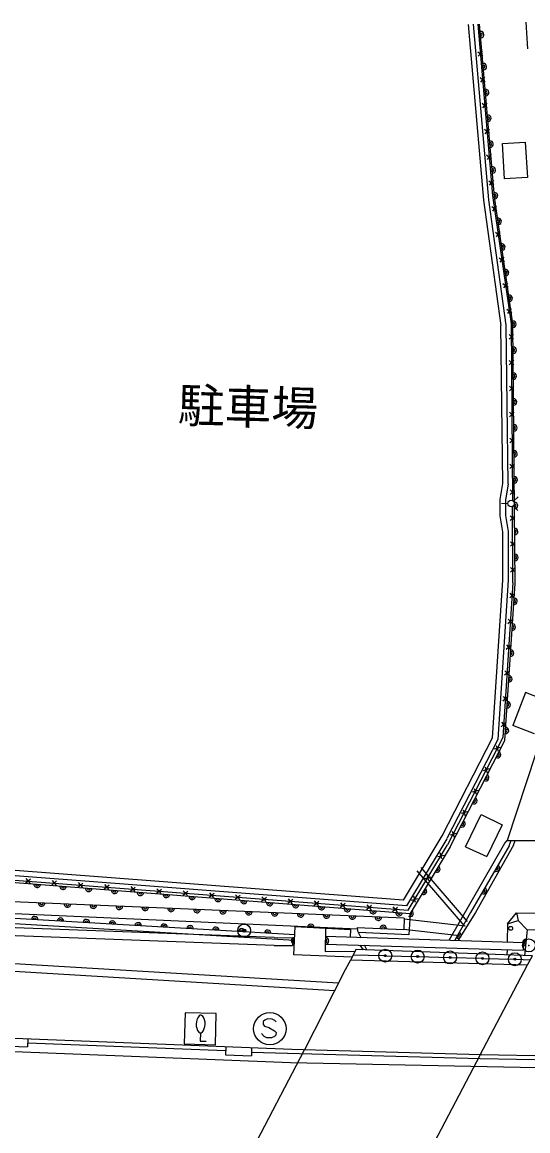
# Model space of a CAD drawing. Units: millimetres, scale not verified. Extents: x 40000 to 680000, y 20000 to 380000.
# Drawn here: x 506415 to 525916, y 284860 to 327645 of the extents above; entities that cross this region are included whole.
import ezdxf
from ezdxf.enums import TextEntityAlignment as Align

# ---------------------------------------------------------------- set-up
doc = ezdxf.new("R2010")
doc.units = ezdxf.units.MM
doc.header["$LTSCALE"] = 1000
doc.header["$PDMODE"] = 32
doc.header["$PDSIZE"] = 500
doc.linetypes.add('DASHED', pattern=[7.5, 6, -1.5])
for name, color, linetype, lineweight in [('M-BGD', 7, 'Continuous', 25), ('M-BGD-EXST', 7, 'Continuous', 25), ('M-STR-STR1', 1, 'Continuous', 25), ('M-STR-STRC', 7, 'Continuous', 25)]:
    doc.layers.add(name, color=color, linetype=linetype, lineweight=lineweight)
doc.layers.add('M-BMK-HTXT', color=7, linetype='Continuous')
doc.styles.add('ＭＳ ゴシック', font='')
doc.styles.get('ＭＳ ゴシック').set_extended_font_data('MS Gothic')

msp = doc.modelspace()

# ---------------------------------------------------------------- linework, layer by layer
at = {"layer": 'M-BGD'}
for p, q in [((523611, 327554), (524204, 320771)), ((524413, 320794), (523821, 327562)), ((523987, 327569), (524550, 320950)), ((524635, 320900), (524058, 327572)), ((523989, 326504), (524180, 326343)), ((524165, 326518), (524004, 326328)), ((524074, 325508), (524265, 325348)), ((524250, 325523), (524089, 325333)), ((524158, 324513), (524349, 324352)), ((524334, 324528), (524173, 324338)), ((524243, 323518), (524434, 323357)), ((524419, 323533), (524258, 323342)), ((524937, 322958), (525816, 323013)), ((525022, 321600), (524937, 322958)), ((525816, 323013), (525901, 321657)), ((524327, 322523), (524518, 322362)), ((524503, 322538), (524342, 322347)), ((524412, 321528), (524603, 321367)), ((524588, 321543), (524427, 321352)), ((525901, 321657), (525022, 321600)), ((524550, 320950), (525276, 316005)), ((525339, 315997), (524635, 320900)), ((524204, 320771), (524870, 315941)), ((525080, 315956), (524413, 320794)), ((524522, 320530), (524722, 320381)), ((524697, 320556), (524548, 320355)), ((524667, 319541), (524868, 319392)), ((524842, 319567), (524693, 319367)), ((524813, 318552), (525013, 318403)), ((524987, 318578), (524838, 318378)), ((524958, 317563), (525158, 317414)), ((525133, 317589), (524984, 317389)), ((525103, 316575), (525304, 316425)), ((525278, 316600), (525129, 316400)), ((524950, 309845), (524870, 315941)), ((525160, 309830), (525080, 315956)), ((525276, 316005), (525322, 309180)), ((525426, 305988), (525339, 315997)), ((525191, 315593), (525368, 315418)), ((525367, 315594), (525192, 315417)), ((525198, 314593), (525375, 314418)), ((525374, 314595), (525199, 314417)), ((525204, 313594), (525382, 313418)), ((525381, 313595), (525205, 313417)), ((525211, 312594), (525389, 312418)), ((525388, 312595), (525212, 312417)), ((525218, 311594), (525395, 311418)), ((525394, 311595), (525219, 311417)), ((525224, 310594), (525402, 310418)), ((525401, 310595), (525226, 310417)), ((524846, 309218), (524950, 309845)), ((525160, 309830), (525056, 309202)), ((525231, 309594), (525409, 309419)), ((525408, 309595), (525232, 309417)), ((524851, 308593), (524846, 309218)), ((524896, 309081), (525146, 309075)), ((525056, 309202), (525061, 308610)), ((525344, 306007), (525324, 308964)), ((525357, 308981), (525529, 308800)), ((525362, 309157), (525543, 309330)), ((524949, 307970), (524851, 308593)), ((525061, 308610), (525159, 307986)), ((525238, 308594), (525416, 308419)), ((525414, 308595), (525239, 308417)), ((524953, 306116), (524949, 307970)), ((525159, 307986), (525163, 306109)), ((525245, 307594), (525422, 307419)), ((525421, 307595), (525246, 307418)), ((525251, 306594), (525429, 306419)), ((525428, 306596), (525253, 306418)), ((524556, 300025), (524953, 306116)), ((525163, 306109), (524763, 299968)), ((525344, 306007), (524946, 300033)), ((525029, 299921), (525426, 305988)), ((525404, 305591), (525217, 305427)), ((525228, 305603), (525393, 305415)), ((525338, 304596), (525150, 304431)), ((525162, 304607), (525327, 304420)), ((525272, 303600), (525084, 303436)), ((525096, 303612), (525260, 303424)), ((525206, 302604), (525018, 302440)), ((525030, 302616), (525194, 302428)), ((525822, 301775), (525338, 300496)), ((526653, 301460), (525822, 301775)), ((525139, 301609), (524952, 301445)), ((524963, 301621), (525128, 301433)), ((525073, 300613), (524885, 300449)), ((524897, 300625), (525062, 300437)), ((526169, 300182), (525338, 300496)), ((522607, 296241), (524556, 300025)), ((524763, 299968), (522793, 296145)), ((524946, 300033), (522824, 295892)), ((522922, 295819), (525029, 299921)), ((524850, 299652), (524618, 299586)), ((524693, 299733), (524775, 299506)), ((526227, 299416), (525117, 296065)), ((524426, 298824), (524194, 298758)), ((524269, 298904), (524351, 298677)), ((524001, 297996), (523769, 297930)), ((523844, 298076), (523926, 297849)), ((523577, 297167), (523345, 297101)), ((523420, 297248), (523502, 297021)), ((523509, 295825), (524112, 297068)), ((524112, 297068), (524926, 296673)), ((524926, 296673), (524333, 295450)), ((521118, 293762), (522607, 296241)), ((522787, 296133), (521232, 293543)), ((523152, 296339), (522920, 296273)), ((522995, 296419), (523077, 296193)), ((521302, 293371), (522824, 295892)), ((522922, 295819), (521376, 293247)), ((523509, 295825), (524333, 295450)), ((525201, 295862), (523709, 293285)), ((525369, 295889), (523898, 293288)), ((525117, 296065), (527338, 296066)), ((525201, 295862), (525270, 296065)), ((525369, 295889), (525432, 296065)), ((522450, 295443), (522691, 295500)), ((522601, 295352), (522539, 295591)), ((521118, 293762), (505974, 294924)), ((521232, 293543), (505983, 294712)), ((505994, 294455), (521376, 293247)), ((506131, 294538), (521302, 293371)), ((506541, 294418), (506733, 294580)), ((506554, 294594), (506719, 294404)), ((507552, 294340), (507744, 294502)), ((507565, 294516), (507731, 294326)), ((508563, 294262), (508756, 294424)), ((508577, 294438), (508742, 294248)), ((521943, 294603), (522183, 294660)), ((522094, 294511), (522032, 294751)), ((509575, 294184), (509767, 294347)), ((509588, 294360), (509753, 294171)), ((510586, 294107), (510778, 294269)), ((510600, 294283), (510765, 294093)), ((511598, 294029), (511790, 294191)), ((511611, 294205), (511776, 294015)), ((512609, 293951), (512801, 294113)), ((512622, 294127), (512788, 293937)), ((513620, 293873), (513813, 294035)), ((513634, 294049), (513799, 293859)), ((514632, 293795), (514824, 293958)), ((514645, 293971), (514811, 293782)), ((521150, 293063), (506036, 293700)), ((515643, 293718), (515835, 293880)), ((515657, 293894), (515822, 293704)), ((516655, 293640), (516847, 293802)), ((516668, 293816), (516833, 293626)), ((517666, 293562), (517858, 293724)), ((517680, 293738), (517845, 293548)), ((518677, 293484), (518870, 293647)), ((518691, 293660), (518856, 293471)), ((519689, 293407), (519881, 293569)), ((519702, 293582), (519868, 293393)), ((521435, 293762), (521676, 293820)), ((521586, 293671), (521525, 293911)), ((516930, 292420), (504948, 293124)), ((505822, 293260), (519343, 292654)), ((520700, 293329), (520893, 293491)), ((520714, 293505), (520879, 293315)), ((521376, 293247), (521333, 292423)), ((523709, 293285), (523106, 292216)), ((523898, 293288), (523224, 292212)), ((525133, 292851), (525476, 293278)), ((525476, 293278), (525539, 292976)), ((525476, 293278), (530665, 293228)), ((516138, 292318), (500631, 292895)), ((504967, 292935), (516919, 292224)), ((516888, 291653), (516948, 292740)), ((516948, 292740), (518112, 292678)), ((518112, 292678), (518106, 291785)), ((518112, 292678), (519073, 292634)), ((519340, 292712), (519347, 292580)), ((519340, 292712), (521132, 292633)), ((521150, 293063), (521132, 292633)), ((525133, 292851), (525121, 292154)), ((525133, 292851), (525539, 292976)), ((525539, 292976), (525887, 292618)), ((486947, 292478), (518615, 290569)), ((516131, 292018), (500620, 292596)), ((516138, 292318), (516838, 292310)), ((516838, 292310), (516835, 292010)), ((518110, 292369), (525751, 292134)), ((519073, 292634), (519059, 292340)), ((519347, 292580), (519470, 292327)), ((521333, 292423), (519381, 292510)), ((525887, 292618), (525791, 291618)), ((525887, 292618), (527147, 292642)), ((486928, 292178), (518467, 290278)), ((516131, 292018), (516835, 292010)), ((518108, 292069), (525742, 291834)), ((519572, 291843), (519452, 292028)), ((519707, 291839), (519618, 292023)), ((525115, 291854), (525112, 291642)), ((525751, 292134), (525742, 291834)), ((519123, 291567), (516888, 291653)), ((518106, 291785), (519253, 291787)), ((519084, 291457), (525909, 291268)), ((519168, 291654), (520380, 291621)), ((520455, 291619), (521630, 291586)), ((521705, 291584), (522879, 291552)), ((522954, 291550), (524128, 291517)), ((524203, 291515), (525378, 291482)), ((525453, 291480), (526020, 291465)), ((512699, 289413), (512668, 288214)), ((513899, 289382), (512699, 289413)), ((513868, 288182), (513899, 289382)), ((516810, 287994), (486825, 289180)), ((506631, 288397), (506624, 288097)), ((505624, 288136), (506624, 288097)), ((514260, 287945), (506628, 288247)), ((512668, 288214), (513868, 288182)), ((514264, 288095), (514256, 287795)), ((515264, 288056), (515256, 287756)), ((524085, 287790), (516810, 287994)), ((514256, 287795), (515256, 287756)), ((524080, 287641), (515259, 287888)), ((532578, 287481), (524082, 287640)), ((524108, 287837), (524085, 287790)), ((564824, 287028), (524085, 287790))]:
    msp.add_line(p, q, dxfattribs=at)
at = {"layer": 'M-BGD', "linetype": 'DASHED'}
for p, q in [((525922, 326615), (525854, 327645)), ((522881, 292222), (525028, 295962)), ((525028, 295962), (525117, 296065)), ((523485, 292752), (521645, 294892)), ((523593, 292934), (521797, 295022)), ((521149, 293042), (523497, 292773)), ((521132, 292641), (523275, 292396))]:
    msp.add_line(p, q, dxfattribs=at)
at = {"layer": 'M-BGD'}
for centre, radius in [((525271, 309072), 125), ((525256, 292675), 75), ((514976, 292586), 62.5), ((520418, 291620), 37.5), ((520418, 291620), 18.7), ((521667, 291585), 37.5), ((521667, 291585), 18.7), ((522916, 291551), 37.5), ((522916, 291551), 18.7), ((524166, 291516), 37.5), ((524166, 291516), 18.7), ((525415, 291481), 37.5), ((525415, 291481), 18.7)]:
    msp.add_circle(centre, radius, dxfattribs=at)
for centre, radius, start, end in [((524099, 327164), 125, 274.9382, 94.9382), ((524099, 327164), 62.5, 274.9382, 94.9382), ((524201, 325927), 125, 274.9382, 94.9382), ((524201, 325927), 62.5, 274.9382, 94.9382), ((524287, 324931), 125, 274.9382, 94.9382), ((524287, 324931), 62.5, 274.9382, 94.9382), ((524373, 323935), 125, 274.9382, 94.9382), ((524373, 323935), 62.5, 274.9382, 94.9382), ((524459, 322938), 125, 274.9382, 94.9382), ((524459, 322938), 62.5, 274.9382, 94.9382), ((524545, 321942), 125, 274.9382, 94.9382), ((524545, 321942), 62.5, 274.9382, 94.9382), ((524631, 320946), 125, 274.9382, 94.9382), ((524631, 320946), 62.5, 274.9382, 94.9382), ((524771, 319956), 125, 278.1743, 98.1743), ((524771, 319956), 62.5, 278.1743, 98.1743), ((524913, 318966), 125, 278.1743, 98.1743), ((524913, 318966), 62.5, 278.1743, 98.1743), ((525055, 317976), 125, 278.1743, 98.1743), ((525055, 317976), 62.5, 278.1743, 98.1743), ((525197, 316986), 125, 278.1743, 98.1743), ((525197, 316986), 62.5, 278.1743, 98.1743), ((525339, 315987), 125, 270.4986, 90.4986), ((525339, 315987), 62.5, 270.4986, 90.4986), ((525348, 314987), 125, 270.4986, 90.4986), ((525348, 314987), 62.5, 270.4986, 90.4986), ((525357, 313987), 125, 270.4986, 90.4986), ((525357, 313987), 62.5, 270.4986, 90.4986), ((525365, 312987), 125, 270.4986, 90.4986), ((525365, 312987), 62.5, 270.4986, 90.4986), ((525374, 311987), 125, 270.4986, 90.4986), ((525374, 311987), 62.5, 270.4986, 90.4986), ((525383, 310987), 125, 270.4986, 90.4986), ((525383, 310987), 62.5, 270.4986, 90.4986), ((525392, 309987), 125, 270.4986, 90.4986), ((525392, 309987), 62.5, 270.4986, 90.4986), ((525400, 308987), 125, 270.4986, 90.4986), ((525400, 308987), 62.5, 270.4986, 90.4986), ((525409, 307987), 125, 270.4986, 90.4986), ((525409, 307987), 62.5, 270.4986, 90.4986), ((525418, 306988), 125, 270.4986, 90.4986), ((525418, 306988), 62.5, 270.4986, 90.4986), ((525381, 305298), 125, 266.2497, 86.2497), ((525381, 305298), 62.5, 266.2497, 86.2497), ((525316, 304300), 125, 266.2497, 86.2497), ((525316, 304300), 62.5, 266.2497, 86.2497), ((525250, 303302), 125, 266.2497, 86.2497), ((525250, 303302), 62.5, 266.2497, 86.2497), ((525185, 302304), 125, 266.2497, 86.2497), ((525185, 302304), 62.5, 266.2497, 86.2497), ((525120, 301307), 125, 266.2497, 86.2497), ((525120, 301307), 62.5, 266.2497, 86.2497), ((525054, 300309), 125, 266.2497, 86.2497), ((525054, 300309), 62.5, 266.2497, 86.2497), ((524749, 299377), 125, 242.8103, 62.8103), ((524749, 299377), 62.5, 242.8103, 62.8103), ((524292, 298488), 125, 242.8103, 62.8103), ((524292, 298488), 62.5, 242.8103, 62.8103), ((523835, 297598), 125, 242.8103, 62.8103), ((523835, 297598), 62.5, 242.8103, 62.8103), ((523379, 296709), 125, 242.8103, 62.8103), ((523379, 296709), 62.5, 242.8103, 62.8103), ((522407, 294962), 125, 239.0121, 59.0121), ((522407, 294962), 62.5, 239.0121, 59.0121), ((524700, 294997), 125, 239.931, 59.931), ((524700, 294997), 62.5, 239.931, 59.931), ((506991, 294377), 125, 175.5065, 355.5065), ((506991, 294377), 62.5, 175.5065, 355.5065), ((507988, 294299), 125, 175.5065, 355.5065), ((507988, 294299), 62.5, 175.5065, 355.5065), ((508984, 294220), 125, 175.5065, 355.5065), ((508984, 294220), 62.5, 175.5065, 355.5065), ((509981, 294142), 125, 175.5065, 355.5065), ((509981, 294142), 62.5, 175.5065, 355.5065), ((510978, 294064), 125, 175.5065, 355.5065), ((510978, 294064), 62.5, 175.5065, 355.5065), ((511975, 293985), 125, 175.5065, 355.5065), ((511975, 293985), 62.5, 175.5065, 355.5065), ((521892, 294105), 125, 239.0121, 59.0121), ((521892, 294105), 62.5, 239.0121, 59.0121), ((524199, 294131), 125, 239.931, 59.931), ((524199, 294131), 62.5, 239.931, 59.931), ((507163, 293653), 125, 177.5853, 357.5853), ((507163, 293653), 62.5, 177.5853, 357.5853), ((508162, 293611), 125, 177.5853, 357.5853), ((508162, 293611), 62.5, 177.5853, 357.5853), ((509161, 293569), 125, 177.5853, 357.5853), ((509161, 293569), 62.5, 177.5853, 357.5853), ((510160, 293526), 125, 177.5853, 357.5853), ((510160, 293526), 62.5, 177.5853, 357.5853), ((512972, 293907), 125, 175.5065, 355.5065), ((512972, 293907), 62.5, 175.5065, 355.5065), ((513969, 293829), 125, 175.5065, 355.5065), ((513969, 293829), 62.5, 175.5065, 355.5065), ((514966, 293750), 125, 175.5065, 355.5065), ((514966, 293750), 62.5, 175.5065, 355.5065), ((515963, 293672), 125, 175.5065, 355.5065), ((515963, 293672), 62.5, 175.5065, 355.5065), ((516960, 293594), 125, 175.5065, 355.5065), ((516960, 293594), 62.5, 175.5065, 355.5065), ((517956, 293515), 125, 175.5065, 355.5065), ((517956, 293515), 62.5, 175.5065, 355.5065), ((506896, 293010), 125, 356.6356, 176.6356), ((511159, 293484), 125, 177.5853, 357.5853), ((511159, 293484), 62.5, 177.5853, 357.5853), ((512158, 293442), 125, 177.5853, 357.5853), ((512158, 293442), 62.5, 177.5853, 357.5853), ((513158, 293400), 125, 177.5853, 357.5853), ((513158, 293400), 62.5, 177.5853, 357.5853), ((514157, 293358), 125, 177.5853, 357.5853), ((514157, 293358), 62.5, 177.5853, 357.5853), ((515156, 293316), 125, 177.5853, 357.5853), ((515156, 293316), 62.5, 177.5853, 357.5853), ((516155, 293274), 125, 177.5853, 357.5853), ((516155, 293274), 62.5, 177.5853, 357.5853), ((517154, 293232), 125, 177.5853, 357.5853), ((517154, 293232), 62.5, 177.5853, 357.5853), ((518153, 293189), 125, 177.5853, 357.5853), ((518153, 293189), 62.5, 177.5853, 357.5853), ((518953, 293437), 125, 175.5065, 355.5065), ((518953, 293437), 62.5, 175.5065, 355.5065), ((519152, 293147), 125, 177.5853, 357.5853), ((519152, 293147), 62.5, 177.5853, 357.5853), ((519950, 293359), 125, 175.5065, 355.5065), ((519950, 293359), 62.5, 175.5065, 355.5065), ((520151, 293105), 125, 177.5853, 357.5853), ((520151, 293105), 62.5, 177.5853, 357.5853), ((520947, 293280), 125, 175.5065, 355.5065), ((520947, 293280), 62.5, 175.5065, 355.5065), ((521377, 293248), 125, 239.0121, 59.0121), ((521377, 293248), 62.5, 239.0121, 59.0121), ((506896, 293010), 62.5, 356.6356, 176.6356), ((507894, 292951), 125, 356.6356, 176.6356), ((507894, 292951), 62.5, 356.6356, 176.6356), ((508892, 292892), 125, 356.6356, 176.6356), ((508892, 292892), 62.5, 356.6356, 176.6356), ((509890, 292834), 125, 356.6356, 176.6356), ((509890, 292834), 62.5, 356.6356, 176.6356), ((510889, 292775), 125, 356.6356, 176.6356), ((510889, 292775), 62.5, 356.6356, 176.6356), ((511887, 292716), 125, 356.6356, 176.6356), ((511887, 292716), 62.5, 356.6356, 176.6356), ((512885, 292658), 125, 356.6356, 176.6356), ((512885, 292658), 62.5, 356.6356, 176.6356), ((513883, 292599), 125, 356.6356, 176.6356), ((513883, 292599), 62.5, 356.6356, 176.6356), ((514881, 292540), 125, 356.6356, 176.6356), ((517539, 292710), 125, 356.9781, 176.9781), ((517539, 292710), 62.5, 356.9781, 176.9781), ((520339, 292668), 125, 357.4503, 177.4503), ((520339, 292668), 62.5, 357.4503, 177.4503), ((514881, 292540), 62.5, 356.6356, 176.6356), ((515880, 292481), 125, 356.6356, 176.6356), ((515880, 292481), 62.5, 356.6356, 176.6356), ((516914, 292195), 125, 86.8487, 266.8487), ((516914, 292195), 62.5, 86.8487, 266.8487), ((518112, 292191), 125, 269.627, 89.627), ((518112, 292191), 62.5, 269.627, 89.627), ((523218, 292414), 125, 240.5606, 60.5606), ((523218, 292414), 62.5, 240.5606, 60.5606), ((525839, 292118), 125, 84.5318, 264.5318), ((525839, 292118), 62.5, 84.5318, 264.5318)]:
    msp.add_arc(centre, radius, start, end, dxfattribs=at)
for p in [(514976, 292586), (525961, 292013), (520418, 291620), (521667, 291585), (522916, 291551), (524166, 291516), (525415, 291481)]:
    msp.add_point(p, dxfattribs=at)
at = {"layer": 'M-BGD-EXST'}
for p, q in [((515710, 289075), (515707, 288958)), ((515707, 288958), (515761, 288896)), ((515772, 289126), (515710, 289075)), ((515761, 288896), (515922, 288842)), ((515881, 289181), (515772, 289126)), ((516051, 289174), (515881, 289181)), ((515922, 288842), (516152, 288718)), ((516162, 289113), (516051, 289174)), ((516213, 289060), (516162, 289113)), ((513289, 288637), (513281, 288321)), ((515751, 288506), (515644, 288621)), ((515856, 288451), (515751, 288506)), ((516032, 288446), (515856, 288451)), ((516146, 288498), (516032, 288446)), ((516202, 288552), (516146, 288498)), ((516152, 288718), (516205, 288659)), ((516205, 288659), (516202, 288552)), ((513281, 288321), (513508, 288315))]:
    msp.add_line(p, q, dxfattribs=at)
msp.add_circle((515966, 288800), 625, dxfattribs=at)
for centre, radius, start, end in [((513630, 288970), 506, 139.8275, 217.1919), ((513304, 289232), 89.5, 80.3796, 133.5097), ((513304, 289232), 89.5, 43.5097, 96.6398), ((512966, 288987), 506, 319.8275, 37.1919), ((513291, 288726), 89.5, 223.5097, 276.6398), ((513291, 288726), 89.5, 260.3796, 313.5097)]:
    msp.add_arc(centre, radius, start, end, dxfattribs=at)
at = {"layer": 'M-STR-STR1'}
for p, q in [((519287, 291854), (519084, 291457)), ((526100, 291607), (519287, 291854)), ((518817, 290967), (519084, 291457)), ((525909, 291268), (526100, 291607)), ((518817, 290967), (517301, 287981)), ((524083, 287790), (525909, 291268)), ((507428, 269074), (517301, 287981)), ((524083, 287790), (515067, 270638))]:
    msp.add_line(p, q, dxfattribs=at)
at = {"layer": 'M-STR-STRC'}
for p, q in [((486815, 288680), (516763, 287496)), ((516763, 287496), (550741, 286790))]:
    msp.add_line(p, q, dxfattribs=at)

# ---------------------------------------------------------------- texts
at = {"layer": 'M-BMK-HTXT', "style": 'ＭＳ ゴシック'}
msp.add_text('駐車場', height=1320, rotation=358.51, dxfattribs=at).set_placement((515101, 311744), align=Align.BOTTOM_CENTER)

doc.saveas('drawing.dxf')
